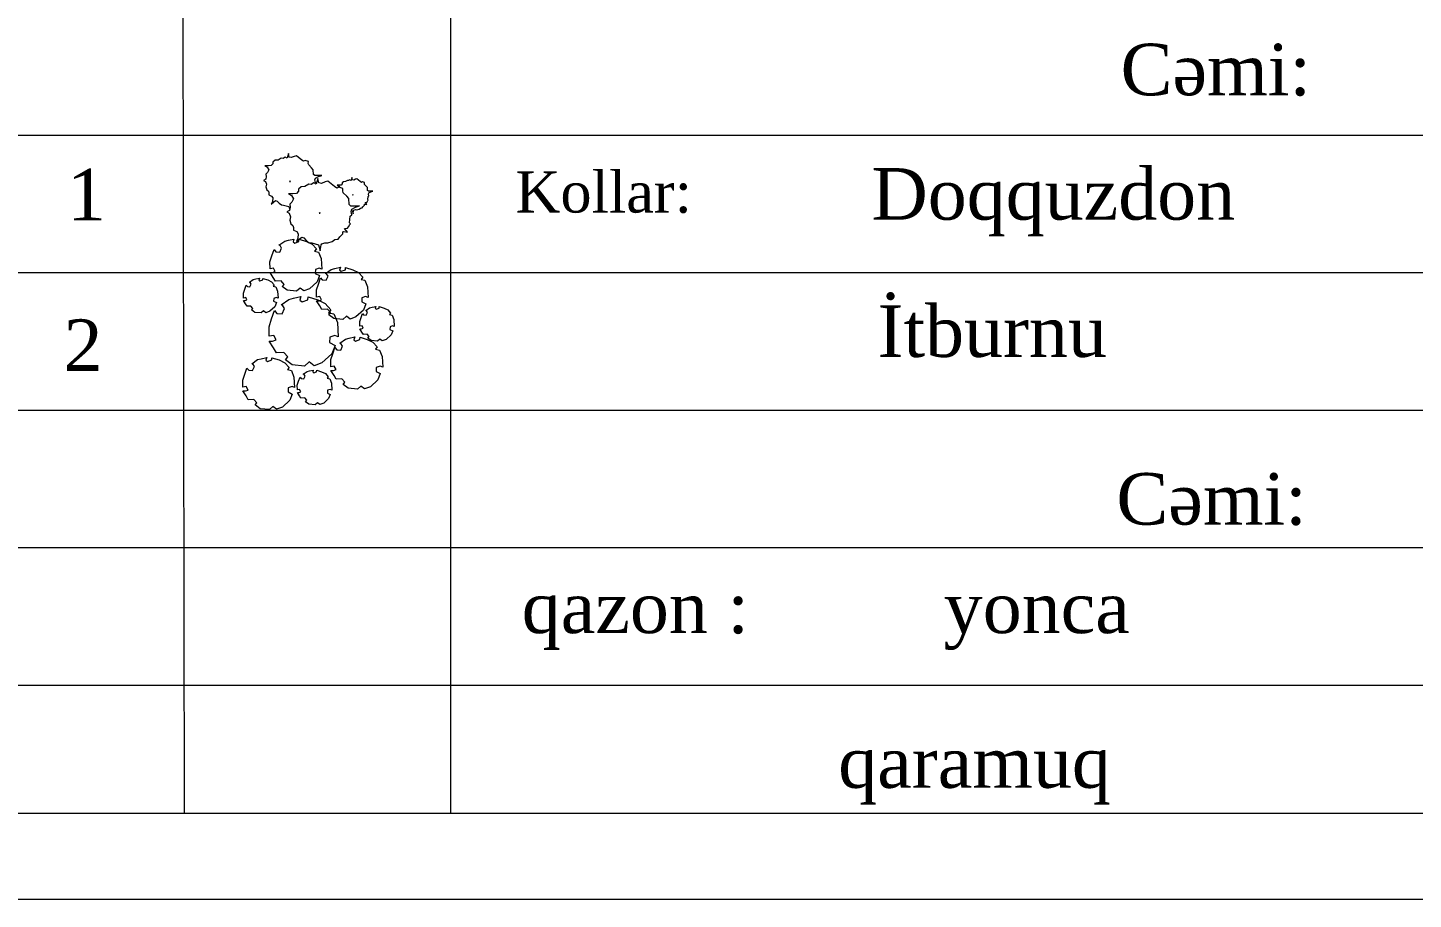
# Model space of a CAD drawing. Header units: feet. Extents: x 3381 to 683784, y 675186 to 4376258.
# Drawn here: x 682537.9 to 682618.4, y 4375555.9 to 4375606.6 of the extents above; entities that cross this region are included whole.
import ezdxf

# ---------------------------------------------------------------- set-up
doc = ezdxf.new("R2010")
doc.units = ezdxf.units.FT
doc.header["$MEASUREMENT"] = 0
doc.linetypes.add('DUZ', pattern=[0])
doc.layers.get('0').update_dxf_attribs({"linetype": 'CONTINUOUS'})
for name, color, linetype, lineweight in [('rabit xt', 7, 'CONTINUOUS', 13), ('su xtti', 7, 'CONTINUOUS', 30), ('дерево', 96, 'CONTINUOUS', 5)]:
    doc.layers.add(name, color=color, linetype=linetype, lineweight=lineweight)
doc.styles.get("Standard").update_dxf_attribs({"font": 'arial.ttf', "height": 2})

# ---------------------------------------------------------------- blocks, each defined once
blk = doc.blocks.new('Clump of Trees or Bushes - plan')
for points in [[(-10.993, 56.487), (-9.228, 58.426), (-10.144, 63.512), (-8.923, 67.033), (-3.43, 69.772), (2.673, 72.119), (-2.82, 71.728), (-10.449, 71.728), (-13.195, 74.075), (-13.806, 83.073), (-16.857, 86.594), (-22.045, 92.071), (-22.961, 94.81), (-22.656, 98.722), (-28.759, 100.678), (-31.811, 99.113), (-35.472, 101.461), (-45.543, 109.676), (-49.815, 108.503), (-55.308, 106.155), (-59.58, 106.938), (-60.801, 113.98), (-63.242, 104.982), (-67.209, 106.938), (-70.872, 104.59), (-74.839, 104.982), (-80.637, 101.461), (-86.435, 101.069), (-90.402, 97.548), (-90.402, 94.419), (-93.454, 90.898), (-98.947, 90.115), (-105.66, 90.115), (-101.083, 87.768), (-98.031, 82.682), (-100.778, 77.596), (-103.829, 74.466), (-103.219, 69.772), (-104.134, 65.077), (-108.102, 62.73), (-104.439, 60.774), (-102.609, 55.297), (-103.829, 50.211), (-102.303, 44.342), (-98.947, 41.995), (-98.031, 38.865), (-98.031, 34.953), (-93.148, 32.606), (-90.707, 29.476), (-91.317, 22.434), (-93.454, 17.348), (-89.487, 21.26), (-85.519, 23.999), (-82.468, 23.216), (-78.806, 19.304), (-74.228, 15.783), (-69.956, 15.392), (-59.886, 12.653), (-58.254, 7.074)], [(59.448, 5.262), (60.936, 4.858), (62.652, -1.011), (63.415, 4.858), (64.178, 5.836), (66.848, 6.814), (69.709, 6.569), (73.905, 7.792), (76.385, 9.748), (79.627, 10.237), (81.153, 12.438), (84.014, 15.127), (84.205, 17.084), (85.158, 17.573), (88.591, 16.839), (85.73, 20.262), (88.591, 20.751), (89.545, 21.974), (90.689, 24.174), (91.452, 24.663), (90.499, 25.886), (91.261, 31.999), (92.596, 33.466), (92.024, 36.645), (92.787, 38.845), (96.22, 40.557), (100.035, 42.024), (96.602, 41.779), (91.834, 41.779), (90.117, 43.246), (89.736, 48.871), (87.828, 51.071), (84.586, 54.494), (84.014, 56.206), (84.205, 58.651), (80.39, 59.873), (78.483, 58.895), (76.194, 60.362), (69.9, 65.497), (67.23, 64.764), (63.797, 63.297), (61.126, 63.786), (60.364, 68.187), (58.838, 62.563), (56.358, 63.786), (54.07, 62.319), (51.59, 62.563), (47.966, 60.362), (44.343, 60.118), (41.863, 57.917), (41.863, 55.961), (39.956, 53.761), (36.523, 53.272), (32.327, 53.272), (35.187, 51.805), (36.641, 49.381)]]:
    blk.add_lwpolyline(points)
for points in [[(-4.577, 66.508), (-7.629, 55.261), (-12.588, 57.706), (-17.166, 54.772), (-22.125, 55.261), (-29.372, 50.86), (-36.62, 50.371), (-41.579, 45.969), (-41.579, 42.057), (-45.393, 37.656), (-52.259, 36.678), (-60.651, 36.678), (-54.93, 33.743), (-51.115, 27.386), (-54.548, 21.029), (-58.363, 17.116), (-57.6, 11.248), (-58.744, 5.38), (-63.703, 2.446), (-59.126, 0), (-56.837, -6.846), (-58.363, -13.203), (-56.455, -20.539), (-52.259, -23.473), (-51.115, -27.385), (-51.115, -32.275), (-45.012, -35.21), (-41.96, -39.122), (-42.723, -47.924), (-45.393, -54.282), (-40.434, -49.391), (-35.475, -45.968), (-31.661, -46.946), (-27.083, -51.837), (-21.362, -56.238), (-16.021, -56.727), (-3.433, -60.15), (0, -71.887), (1.526, -60.15), (3.052, -58.194), (8.392, -56.238), (14.114, -56.727), (22.506, -54.282), (27.465, -50.369), (33.949, -49.391), (37.001, -44.99), (42.723, -39.611), (43.104, -35.699), (45.012, -34.721), (51.878, -36.188), (46.156, -29.341), (51.878, -28.363), (53.785, -25.918), (56.074, -21.517), (57.6, -20.539), (55.692, -18.094), (57.218, -5.868), (59.888, -2.934), (58.744, 3.424), (60.27, 7.825), (67.136, 11.248), (74.765, 14.182), (67.899, 13.693), (58.363, 13.693), (54.93, 16.627), (54.167, 27.875), (50.352, 32.276), (43.867, 39.123), (42.723, 42.546), (43.104, 47.436), (35.475, 49.882), (31.661, 47.925), (27.083, 50.86), (14.495, 61.129), (9.155, 59.662), (2.289, 56.728), (-3.052, 57.706)], [(-58.055, 61.947), (-58.97, 60.774), (-57.139, 60.774)], [(62.08, 35.667), (61.508, 34.933), (62.652, 34.933)], [(-1.144, 1.468), (-2.289, 0), (0, 0)]]:
    blk.add_lwpolyline(points, close=True)
blk = doc.blocks.new('doqquzd')
at = {"layer": 'дерево'}
for p, q in [((8656658.01, 4482378.23), (8656660.78, 4482380.18)), ((8656660.78, 4482380.18), (8656662.59, 4482380.63)), ((8656662.59, 4482380.63), (8656665.26, 4482381.24)), ((8656665.26, 4482381.24), (8656664.83, 4482379.88)), ((8656664.83, 4482379.88), (8656665.68, 4482379.28)), ((8656665.68, 4482379.28), (8656667.71, 4482380.03)), ((8656667.71, 4482380.03), (8656667.81, 4482381.09)), ((8656667.81, 4482381.09), (8656671.34, 4482380.03)), ((8656671.34, 4482380.03), (8656674.1, 4482378.67)), ((8656653.64, 4482370.25), (8656654.6, 4482373.11)), ((8656654.6, 4482373.11), (8656655.67, 4482376.11)), ((8656655.67, 4482376.11), (8656656.52, 4482375.07)), ((8656656.52, 4482375.07), (8656658.44, 4482374.92)), ((8656658.55, 4482378.07), (8656658.01, 4482378.23)), ((8656658.44, 4482374.92), (8656659.29, 4482376.88)), ((8656659.29, 4482376.88), (8656658.55, 4482378.07)), ((8656674.1, 4482378.67), (8656676.13, 4482376.42)), ((8656676.13, 4482376.42), (8656675.28, 4482375.36)), ((8656675.28, 4482375.36), (8656677.19, 4482374.92)), ((8656677.19, 4482374.92), (8656678.47, 4482371.75)), ((8656653.75, 4482366.79), (8656653.64, 4482370.25)), ((8656655.35, 4482367.08), (8656653.75, 4482366.79)), ((8656656.2, 4482365.44), (8656655.35, 4482367.08)), ((8656675.7, 4482366.48), (8656675.6, 4482364.54)), ((8656677.52, 4482367.08), (8656675.7, 4482366.48)), ((8656678.8, 4482366.64), (8656677.52, 4482367.08)), ((8656678.47, 4482371.75), (8656678.8, 4482366.64)), ((8656680.5, 4482364.54), (8656683.27, 4482366.5)), ((8656683.27, 4482366.5), (8656685.08, 4482366.96)), ((8656685.08, 4482366.96), (8656687.75, 4482367.56)), ((8656687.75, 4482367.56), (8656687.32, 4482366.2)), ((8656688.17, 4482365.6), (8656690.2, 4482366.35)), ((8656690.2, 4482366.35), (8656690.3, 4482367.39)), ((8656690.3, 4482367.39), (8656693.82, 4482366.35)), ((8656693.82, 4482366.35), (8656696.59, 4482365)), ((8656643.69, 4482360.25), (8656645.54, 4482361.55)), ((8656644.05, 4482360.16), (8656643.69, 4482360.25)), ((8656644.54, 4482359.36), (8656644.05, 4482360.16)), ((8656645.54, 4482361.55), (8656646.74, 4482361.86)), ((8656646.74, 4482361.86), (8656648.52, 4482362.27)), ((8656648.52, 4482362.27), (8656648.24, 4482361.35)), ((8656648.24, 4482361.35), (8656648.8, 4482360.95)), ((8656648.8, 4482360.95), (8656650.15, 4482361.46)), ((8656650.15, 4482361.46), (8656650.22, 4482362.16)), ((8656650.22, 4482362.16), (8656652.57, 4482361.46)), ((8656652.57, 4482361.46), (8656654.42, 4482360.55)), ((8656655.24, 4482362.58), (8656653.75, 4482364.98)), ((8656653.75, 4482364.98), (8656654.92, 4482364.98)), ((8656654.42, 4482360.55), (8656655.76, 4482359.05)), ((8656654.92, 4482364.98), (8656656.2, 4482365.44)), ((8656656.3, 4482360.77), (8656655.24, 4482362.58)), ((8656659.08, 4482360.91), (8656656.3, 4482360.77)), ((8656660.46, 4482359.26), (8656659.08, 4482360.91)), ((8656676.45, 4482360.45), (8656672.82, 4482357.16)), ((8656675.6, 4482364.54), (8656677.62, 4482363.48)), ((8656677.62, 4482363.48), (8656676.45, 4482360.45)), ((8656677.09, 4482359.43), (8656678.16, 4482362.43)), ((8656678.16, 4482362.43), (8656679.01, 4482361.39)), ((8656679.01, 4482361.39), (8656680.93, 4482361.22)), ((8656681.04, 4482364.39), (8656680.5, 4482364.54)), ((8656680.93, 4482361.22), (8656681.78, 4482363.18)), ((8656681.78, 4482363.18), (8656681.04, 4482364.39)), ((8656687.32, 4482366.2), (8656688.17, 4482365.6)), ((8656696.59, 4482365), (8656698.62, 4482362.74)), ((8656698.62, 4482362.74), (8656697.77, 4482361.68)), ((8656697.77, 4482361.68), (8656699.68, 4482361.22)), ((8656699.68, 4482361.22), (8656700.96, 4482358.07)), ((8656640.77, 4482354.94), (8656641.42, 4482356.85)), ((8656640.85, 4482352.64), (8656640.77, 4482354.94)), ((8656641.91, 4482352.82), (8656640.85, 4482352.64)), ((8656641.42, 4482356.85), (8656642.13, 4482358.84)), ((8656642.48, 4482351.72), (8656641.91, 4482352.82)), ((8656642.13, 4482358.84), (8656642.7, 4482358.15)), ((8656642.7, 4482358.15), (8656643.97, 4482358.04)), ((8656643.97, 4482358.04), (8656644.54, 4482359.36)), ((8656655.76, 4482359.05), (8656655.2, 4482358.35)), ((8656655.2, 4482358.35), (8656656.48, 4482358.04)), ((8656656.69, 4482352.82), (8656655.48, 4482352.43)), ((8656656.48, 4482358.04), (8656657.33, 4482355.93)), ((8656657.55, 4482352.53), (8656656.69, 4482352.82)), ((8656657.33, 4482355.93), (8656657.55, 4482352.53)), ((8656659.61, 4482358.2), (8656660.46, 4482359.26)), ((8656662.06, 4482356.41), (8656659.61, 4482358.2)), ((8656666.54, 4482355.95), (8656662.06, 4482356.41)), ((8656665.13, 4482352.56), (8656668.68, 4482353.37)), ((8656668.24, 4482357.45), (8656666.54, 4482355.95)), ((8656668.68, 4482353.37), (8656668.11, 4482351.56)), ((8656670.06, 4482356.1), (8656668.24, 4482357.45)), ((8656672.82, 4482357.16), (8656670.06, 4482356.1)), ((8656671.95, 4482351.76), (8656672.09, 4482353.17)), ((8656672.09, 4482353.17), (8656676.78, 4482351.76)), ((8656676.13, 4482356.57), (8656677.09, 4482359.43)), ((8656676.24, 4482353.11), (8656676.13, 4482356.57)), ((8656677.84, 4482353.41), (8656676.24, 4482353.11)), ((8656678.69, 4482351.76), (8656677.84, 4482353.41)), ((8656700.01, 4482353.41), (8656698.19, 4482352.8)), ((8656701.29, 4482352.95), (8656700.01, 4482353.41)), ((8656700.96, 4482358.07), (8656701.29, 4482352.95)), ((8656641.84, 4482349.82), (8656640.85, 4482351.43)), ((8656640.85, 4482351.43), (8656641.63, 4482351.43)), ((8656641.63, 4482351.43), (8656642.48, 4482351.72)), ((8656642.55, 4482348.61), (8656641.84, 4482349.82)), ((8656644.4, 4482348.72), (8656642.55, 4482348.61)), ((8656645.32, 4482347.62), (8656644.4, 4482348.72)), ((8656644.76, 4482346.91), (8656645.32, 4482347.62)), ((8656646.39, 4482345.7), (8656644.76, 4482346.91)), ((8656650.51, 4482346.41), (8656649.37, 4482345.4)), ((8656651.72, 4482345.5), (8656650.51, 4482346.41)), ((8656653.56, 4482346.21), (8656651.72, 4482345.5)), ((8656655.98, 4482348.41), (8656653.56, 4482346.21)), ((8656654.47, 4482342.53), (8656655.89, 4482346.54)), ((8656655.48, 4482352.43), (8656655.41, 4482351.12)), ((8656655.41, 4482351.12), (8656656.76, 4482350.42)), ((8656655.89, 4482346.54), (8656657.03, 4482345.13)), ((8656656.76, 4482350.42), (8656655.98, 4482348.41)), ((8656659.02, 4482349.34), (8656662.71, 4482351.96)), ((8656659.73, 4482349.14), (8656659.02, 4482349.34)), ((8656659.59, 4482344.93), (8656660.72, 4482347.55)), ((8656660.72, 4482347.55), (8656659.73, 4482349.14)), ((8656662.71, 4482351.96), (8656665.13, 4482352.56)), ((8656668.11, 4482351.56), (8656669.25, 4482350.75)), ((8656669.25, 4482350.75), (8656671.95, 4482351.76)), ((8656677.73, 4482348.88), (8656676.24, 4482351.3)), ((8656676.24, 4482351.3), (8656677.41, 4482351.3)), ((8656676.78, 4482351.76), (8656680.47, 4482349.94)), ((8656677.41, 4482351.3), (8656678.69, 4482351.76)), ((8656678.79, 4482347.09), (8656677.73, 4482348.88)), ((8656681.57, 4482347.23), (8656678.79, 4482347.09)), ((8656680.47, 4482349.94), (8656683.17, 4482346.94)), ((8656682.95, 4482345.59), (8656681.57, 4482347.23)), ((8656683.17, 4482346.94), (8656682.04, 4482345.53)), ((8656698.94, 4482346.78), (8656695.31, 4482343.46)), ((8656698.19, 4482352.8), (8656698.09, 4482350.84)), ((8656698.09, 4482350.84), (8656700.11, 4482349.8)), ((8656700.11, 4482349.8), (8656698.94, 4482346.78)), ((8656700.04, 4482346.58), (8656701.89, 4482347.88)), ((8656700.4, 4482346.47), (8656700.04, 4482346.58)), ((8656700.9, 4482345.68), (8656700.4, 4482346.47)), ((8656701.89, 4482347.88), (8656703.09, 4482348.17)), ((8656703.09, 4482348.17), (8656704.87, 4482348.57)), ((8656704.87, 4482348.57), (8656704.59, 4482347.67)), ((8656704.59, 4482347.67), (8656705.16, 4482347.27)), ((8656705.16, 4482347.27), (8656706.51, 4482347.78)), ((8656706.51, 4482347.78), (8656706.58, 4482348.48)), ((8656706.58, 4482348.48), (8656708.92, 4482347.78)), ((8656708.92, 4482347.78), (8656710.77, 4482346.87)), ((8656710.77, 4482346.87), (8656712.12, 4482345.37)), ((8656649.37, 4482345.4), (8656646.39, 4482345.7)), ((8656653.19, 4482338.7), (8656654.47, 4482342.53)), ((8656657.03, 4482345.13), (8656659.59, 4482344.93)), ((8656682.04, 4482345.53), (8656684.59, 4482344.93)), ((8656682.1, 4482344.52), (8656682.95, 4482345.59)), ((8656684.55, 4482342.71), (8656682.1, 4482344.52)), ((8656689.03, 4482342.27), (8656684.55, 4482342.71)), ((8656684.59, 4482344.93), (8656686.3, 4482340.72)), ((8656686.3, 4482340.72), (8656686.73, 4482333.89)), ((8656690.73, 4482343.77), (8656689.03, 4482342.27)), ((8656692.55, 4482342.42), (8656690.73, 4482343.77)), ((8656695.31, 4482343.46), (8656692.55, 4482342.42)), ((8656697.13, 4482341.25), (8656697.77, 4482343.17)), ((8656697.2, 4482338.94), (8656697.13, 4482341.25)), ((8656697.77, 4482343.17), (8656698.48, 4482345.17)), ((8656698.48, 4482345.17), (8656699.05, 4482344.47)), ((8656699.05, 4482344.47), (8656700.33, 4482344.36)), ((8656700.33, 4482344.36), (8656700.9, 4482345.68)), ((8656712.12, 4482345.37), (8656711.55, 4482344.67)), ((8656711.55, 4482344.67), (8656712.83, 4482344.36)), ((8656712.83, 4482344.36), (8656713.68, 4482342.25)), ((8656713.68, 4482342.25), (8656713.9, 4482338.85)), ((8656653.33, 4482334.09), (8656653.19, 4482338.7)), ((8656655.47, 4482334.49), (8656653.33, 4482334.09)), ((8656656.6, 4482332.29), (8656655.47, 4482334.49)), ((8656682.61, 4482333.68), (8656682.47, 4482331.08)), ((8656685.02, 4482334.49), (8656682.61, 4482333.68)), ((8656686.73, 4482333.89), (8656685.02, 4482334.49)), ((8656687.48, 4482330.74), (8656690.25, 4482332.7)), ((8656690.25, 4482332.7), (8656692.06, 4482333.15)), ((8656692.06, 4482333.15), (8656694.72, 4482333.76)), ((8656694.72, 4482333.76), (8656694.3, 4482332.4)), ((8656697.18, 4482332.55), (8656697.28, 4482333.59)), ((8656698.27, 4482339.14), (8656697.2, 4482338.94)), ((8656698.2, 4482336.14), (8656697.2, 4482337.75)), ((8656697.2, 4482337.75), (8656697.98, 4482337.75)), ((8656697.28, 4482333.59), (8656700.8, 4482332.55)), ((8656697.98, 4482337.75), (8656698.83, 4482338.04)), ((8656698.9, 4482334.93), (8656698.2, 4482336.14)), ((8656698.83, 4482338.04), (8656698.27, 4482339.14)), ((8656700.75, 4482335.04), (8656698.9, 4482334.93)), ((8656701.68, 4482333.92), (8656700.75, 4482335.04)), ((8656701.11, 4482333.23), (8656701.68, 4482333.92)), ((8656702.74, 4482332.02), (8656701.11, 4482333.23)), ((8656706.86, 4482332.73), (8656705.72, 4482331.73)), ((8656708.07, 4482331.82), (8656706.86, 4482332.73)), ((8656712.33, 4482334.73), (8656709.92, 4482332.53)), ((8656711.84, 4482338.74), (8656711.77, 4482337.44)), ((8656711.77, 4482337.44), (8656713.12, 4482336.74)), ((8656713.04, 4482339.14), (8656711.84, 4482338.74)), ((8656713.12, 4482336.74), (8656712.33, 4482334.73)), ((8656713.9, 4482338.85), (8656713.04, 4482339.14)), ((8656655.32, 4482328.47), (8656653.33, 4482331.69)), ((8656653.33, 4482331.69), (8656654.89, 4482331.69)), ((8656654.89, 4482331.69), (8656656.6, 4482332.29)), ((8656656.74, 4482326.07), (8656655.32, 4482328.47)), ((8656660.44, 4482326.27), (8656656.74, 4482326.07)), ((8656662.29, 4482324.05), (8656660.44, 4482326.27)), ((8656682.47, 4482331.08), (8656685.16, 4482329.67)), ((8656685.16, 4482329.67), (8656683.6, 4482325.66)), ((8656684.07, 4482325.63), (8656685.13, 4482328.63)), ((8656685.13, 4482328.63), (8656685.99, 4482327.59)), ((8656685.99, 4482327.59), (8656687.91, 4482327.42)), ((8656688.01, 4482330.59), (8656687.48, 4482330.74)), ((8656687.91, 4482327.42), (8656688.76, 4482329.38)), ((8656688.76, 4482329.38), (8656688.01, 4482330.59)), ((8656694.3, 4482332.4), (8656695.15, 4482331.8)), ((8656695.15, 4482331.8), (8656697.18, 4482332.55)), ((8656700.8, 4482332.55), (8656703.57, 4482331.19)), ((8656705.72, 4482331.73), (8656702.74, 4482332.02)), ((8656703.57, 4482331.19), (8656705.59, 4482328.94)), ((8656705.59, 4482328.94), (8656704.75, 4482327.88)), ((8656704.75, 4482327.88), (8656706.66, 4482327.42)), ((8656706.66, 4482327.42), (8656707.94, 4482324.27)), ((8656709.92, 4482332.53), (8656708.07, 4482331.82)), ((8656644.83, 4482320.81), (8656647.6, 4482322.77)), ((8656645.36, 4482320.67), (8656644.83, 4482320.81)), ((8656645.26, 4482317.5), (8656646.11, 4482319.46)), ((8656646.11, 4482319.46), (8656645.36, 4482320.67)), ((8656647.6, 4482322.77), (8656649.41, 4482323.23)), ((8656649.41, 4482323.23), (8656652.07, 4482323.83)), ((8656652.07, 4482323.83), (8656651.65, 4482322.48)), ((8656651.65, 4482322.48), (8656652.5, 4482321.87)), ((8656652.5, 4482321.87), (8656654.53, 4482322.63)), ((8656654.53, 4482322.63), (8656654.63, 4482323.67)), ((8656654.63, 4482323.67), (8656658.15, 4482322.63)), ((8656658.15, 4482322.63), (8656660.92, 4482321.27)), ((8656660.92, 4482321.27), (8656662.94, 4482319.02)), ((8656661.15, 4482322.66), (8656662.29, 4482324.05)), ((8656664.41, 4482320.24), (8656661.15, 4482322.66)), ((8656670.38, 4482319.64), (8656664.41, 4482320.24)), ((8656672.66, 4482321.65), (8656670.38, 4482319.64)), ((8656675.08, 4482319.84), (8656672.66, 4482321.65)), ((8656678.77, 4482321.25), (8656675.08, 4482319.84)), ((8656683.6, 4482325.66), (8656678.77, 4482321.25)), ((8656683.11, 4482322.77), (8656684.07, 4482325.63)), ((8656683.22, 4482319.31), (8656683.11, 4482322.77)), ((8656684.82, 4482319.6), (8656683.22, 4482319.31)), ((8656685.67, 4482317.96), (8656684.82, 4482319.6)), ((8656706.99, 4482319.6), (8656705.17, 4482319)), ((8656708.27, 4482319.15), (8656706.99, 4482319.6)), ((8656707.94, 4482324.27), (8656708.27, 4482319.15)), ((8656640.46, 4482312.85), (8656641.42, 4482315.7)), ((8656640.56, 4482309.39), (8656640.46, 4482312.85)), ((8656641.42, 4482315.7), (8656642.48, 4482318.71)), ((8656642.48, 4482318.71), (8656643.34, 4482317.66)), ((8656643.34, 4482317.66), (8656645.26, 4482317.5)), ((8656662.94, 4482319.02), (8656662.09, 4482317.96)), ((8656662.09, 4482317.96), (8656664.01, 4482317.5)), ((8656664.01, 4482317.5), (8656665.29, 4482314.35)), ((8656665.29, 4482314.35), (8656665.61, 4482309.22)), ((8656667.52, 4482312.32), (8656668.23, 4482314.31)), ((8656668.23, 4482314.31), (8656668.8, 4482313.62)), ((8656668.8, 4482313.62), (8656670.08, 4482313.51)), ((8656669.8, 4482315.72), (8656671.64, 4482317.02)), ((8656670.15, 4482315.63), (8656669.8, 4482315.72)), ((8656670.08, 4482313.51), (8656670.65, 4482314.83)), ((8656670.65, 4482314.83), (8656670.15, 4482315.63)), ((8656671.64, 4482317.02), (8656672.85, 4482317.33)), ((8656672.85, 4482317.33), (8656674.63, 4482317.74)), ((8656674.63, 4482317.74), (8656674.34, 4482316.82)), ((8656674.34, 4482316.82), (8656674.91, 4482316.42)), ((8656674.91, 4482316.42), (8656676.26, 4482316.93)), ((8656676.26, 4482316.93), (8656676.33, 4482317.63)), ((8656676.33, 4482317.63), (8656678.68, 4482316.93)), ((8656678.68, 4482316.93), (8656680.52, 4482316.02)), ((8656680.52, 4482316.02), (8656681.87, 4482314.51)), ((8656681.87, 4482314.51), (8656681.31, 4482313.82)), ((8656681.31, 4482313.82), (8656682.58, 4482313.51)), ((8656682.58, 4482313.51), (8656683.44, 4482311.4)), ((8656684.71, 4482315.08), (8656683.22, 4482317.5)), ((8656683.22, 4482317.5), (8656684.39, 4482317.5)), ((8656684.39, 4482317.5), (8656685.67, 4482317.96)), ((8656685.77, 4482313.29), (8656684.71, 4482315.08)), ((8656688.55, 4482313.43), (8656685.77, 4482313.29)), ((8656689.93, 4482311.79), (8656688.55, 4482313.43)), ((8656705.92, 4482312.98), (8656702.29, 4482309.66)), ((8656705.17, 4482319), (8656705.07, 4482317.04)), ((8656705.07, 4482317.04), (8656707.09, 4482316)), ((8656707.09, 4482316), (8656705.92, 4482312.98)), ((8656642.17, 4482309.68), (8656640.56, 4482309.39)), ((8656642.06, 4482305.16), (8656640.56, 4482307.57)), ((8656640.56, 4482307.57), (8656641.74, 4482307.57)), ((8656641.74, 4482307.57), (8656643.02, 4482308.03)), ((8656643.02, 4482308.03), (8656642.17, 4482309.68)), ((8656662.52, 4482309.08), (8656662.42, 4482307.12)), ((8656662.42, 4482307.12), (8656664.44, 4482306.07)), ((8656664.33, 4482309.68), (8656662.52, 4482309.08)), ((8656664.44, 4482306.07), (8656663.26, 4482303.05)), ((8656665.61, 4482309.22), (8656664.33, 4482309.68)), ((8656666.88, 4482310.41), (8656667.52, 4482312.32)), ((8656666.95, 4482308.11), (8656666.88, 4482310.41)), ((8656668.02, 4482308.29), (8656666.95, 4482308.11)), ((8656667.95, 4482305.29), (8656666.95, 4482306.9)), ((8656666.95, 4482306.9), (8656667.74, 4482306.9)), ((8656667.74, 4482306.9), (8656668.59, 4482307.19)), ((8656668.59, 4482307.19), (8656668.02, 4482308.29)), ((8656681.59, 4482307.9), (8656681.52, 4482306.59)), ((8656681.52, 4482306.59), (8656682.87, 4482305.89)), ((8656682.8, 4482308.29), (8656681.59, 4482307.9)), ((8656682.87, 4482305.89), (8656682.09, 4482303.88)), ((8656683.65, 4482308), (8656682.8, 4482308.29)), ((8656683.44, 4482311.4), (8656683.65, 4482308)), ((8656689.08, 4482310.72), (8656689.93, 4482311.79)), ((8656691.53, 4482308.91), (8656689.08, 4482310.72)), ((8656696, 4482308.47), (8656691.53, 4482308.91)), ((8656697.71, 4482309.97), (8656696, 4482308.47)), ((8656699.52, 4482308.62), (8656697.71, 4482309.97)), ((8656702.29, 4482309.66), (8656699.52, 4482308.62)), ((8656643.12, 4482303.36), (8656642.06, 4482305.16)), ((8656645.9, 4482303.51), (8656643.12, 4482303.36)), ((8656647.28, 4482301.84), (8656645.9, 4482303.51)), ((8656646.43, 4482300.8), (8656647.28, 4482301.84)), ((8656648.88, 4482298.99), (8656646.43, 4482300.8)), ((8656655.06, 4482300.05), (8656653.35, 4482298.55)), ((8656656.87, 4482298.69), (8656655.06, 4482300.05)), ((8656659.64, 4482299.74), (8656656.87, 4482298.69)), ((8656663.26, 4482303.05), (8656659.64, 4482299.74)), ((8656668.66, 4482304.08), (8656667.95, 4482305.29)), ((8656670.51, 4482304.19), (8656668.66, 4482304.08)), ((8656671.43, 4482303.09), (8656670.51, 4482304.19)), ((8656670.87, 4482302.37), (8656671.43, 4482303.09)), ((8656672.5, 4482301.17), (8656670.87, 4482302.37)), ((8656675.48, 4482300.87), (8656672.5, 4482301.17)), ((8656676.62, 4482301.88), (8656675.48, 4482300.87)), ((8656677.83, 4482300.96), (8656676.62, 4482301.88)), ((8656679.67, 4482301.68), (8656677.83, 4482300.96)), ((8656682.09, 4482303.88), (8656679.67, 4482301.68)), ((8656653.35, 4482298.55), (8656648.88, 4482298.99))]:
    blk.add_line(p, q, dxfattribs=at)

msp = doc.modelspace()

# ---------------------------------------------------------------- linework, layer by layer
at = {"color": 7, "linetype": 'DUZ', "lineweight": 20, "ltscale": 0.2}
for p, q in [((682546.82, 4375644.16, -89.226), (682546.954, 4375560.878, -89.226)), ((682562.446, 4375644.334, -89.226), (682562.437, 4375560.878, -89.226)), ((682534.893, 4375600.334, -89.226), (682695.975, 4375600.334, -89.226)), ((682534.893, 4375592.334, -89.226), (682695.975, 4375592.334, -89.226)), ((682534.893, 4375584.334, -89.226), (682695.975, 4375584.334, -89.226)), ((682534.893, 4375576.334, -89.226), (682695.975, 4375576.334, -89.226)), ((682534.893, 4375568.334, -89.226), (682695.975, 4375568.334, -89.226))]:
    msp.add_line(p, q, dxfattribs=at)
at = {"layer": 'rabit xt', "color": 7, "lineweight": 20, "ltscale": 0.3, "elevation": -89.226}
msp.add_lwpolyline([(682497.06, 4375852.878), (682497.06, 4375555.878), (682917.06, 4375555.878)], dxfattribs=at)
msp.add_lwpolyline([(682517.06, 4375847.878), (682912.06, 4375847.878), (682912.06, 4375560.878), (682517.06, 4375560.878)], close=True, dxfattribs=at)

# ---------------------------------------------------------------- block references
at = {"layer": 'su xtti', "color": 7, "lineweight": 25, "xscale": 0.1199999995529652, "yscale": 0.1199999995529652, "zscale": 0.1199999995529652}
msp.add_blockref('doqquzd', (-356246.492, 3837708.539, -89.226), dxfattribs=at)
at = {"layer": 'дерево', "xscale": 0.0304799996316433, "yscale": 0.0304799996316433, "zscale": 0.0304799996316433}
msp.add_blockref('Clump of Trees or Bushes - plan', (682554.869, 4375595.787, -89.226), dxfattribs=at)

# ---------------------------------------------------------------- texts
at = {"color": 7, "linetype": 'DUZ', "lineweight": 20, "ltscale": 0.2, "attachment_point": 1}
for s, insert, char_height, width in [('{\\fArial|b0|i0|c238|p34;               \\H1.25x;  \\fTimes New Roman|b0|i0|c238|p18;Cəmi:\\fArial|b0|i0|c238|p34;  \\H0.8x;              \\P                   }', (682585.103, 4375605.649, -89.226), 2.4, 95.191), ('{\\fTimes New Roman|b0|i0|c238|p18;1}', (682540.144, 4375598.367, -89.226), 3, 6.43587), ('{\\fTimes New Roman|b0|i0|c238|p18;Kollar:}', (682566.214, 4375598.224, -89.226), 2.4, 13.5367), ('{\\fArial|b0|i0|c238|p34;                \\H1.25x;    \\fTimes New Roman|b0|i0|c238|p18;  \\fTimes New Roman|b0|i0|c204|p18;D\\fTimes New Roman|b0|i0|c238|p18;oqquzdon   \\H0.8x;   \\fArial|b0|i0|c238|p34;            \\P                   }', (682565.095, 4375598.411, -89.226), 2.4, 95.191), ('{\\fArial|b0|i0|c238|p34;                  \\H1.25x;   \\fTimes New Roman|b0|i0|c238|p18;İtburnu\\fArial|b0|i0|c238|p34;   \\H0.8x;           \\P                   }', (682567.011, 4375590.426, -89.226), 2.4, 95.191), ('{\\fTimes New Roman|b0|i0|c238|p18;2}', (682539.94, 4375589.612, -89.226), 3, 6.43587), ('{\\fArial|b0|i0|c238|p34;               \\H1.25x;  \\fTimes New Roman|b0|i0|c238|p18;Cəmi: \\fArial|b0|i0|c238|p34; \\H0.8x;              \\P                   }', (682584.858, 4375580.674, -89.226), 2.4, 95.191), ('{\\fTimes New Roman|b0|i0|c238|p18;\\H1.25x;qazon :          yonca                                       1m² -20qr.toxum\\P\\H0.8x;                         \\P\\fArial|b0|i0|c238|p34;           \\fTimes New Roman|b0|i0|c238|p18;    \\H1.25x;    qaramuq}', (682566.584, 4375574.364, 1926.774), 2.4, 178.16737)]:
    msp.add_mtext(s, dxfattribs=dict(at, insert=insert, char_height=char_height, width=width))

doc.saveas('drawing.dxf')
